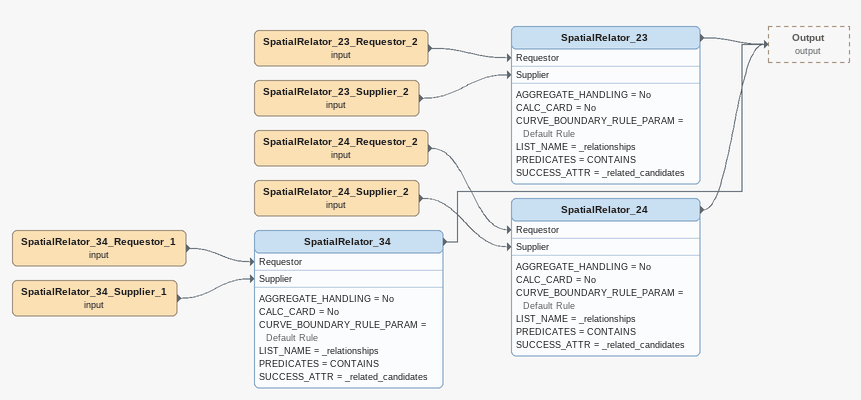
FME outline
SpatialRelator_34_Requestor_1 (input)
    -> SpatialRelator_34 [Requestor]
SpatialRelator_34_Supplier_1 (input)
    -> SpatialRelator_34 [Supplier]
SpatialRelator_34
    AGGREGATE_HANDLING = No
    CALC_CARD = No
    CURVE_BOUNDARY_RULE_PARAM = Default Rule
    LIST_NAME = _relationships
    PREDICATES = CONTAINS
    SUCCESS_ATTR = _related_candidates
    -> Output (output)
SpatialRelator_23_Requestor_2 (input)
    -> SpatialRelator_23 [Requestor]
SpatialRelator_23_Supplier_2 (input)
    -> SpatialRelator_23 [Supplier]
SpatialRelator_23
    AGGREGATE_HANDLING = No
    CALC_CARD = No
    CURVE_BOUNDARY_RULE_PARAM = Default Rule
    LIST_NAME = _relationships
    PREDICATES = CONTAINS
    SUCCESS_ATTR = _related_candidates
    -> Output (output)
SpatialRelator_24_Requestor_2 (input)
    -> SpatialRelator_24 [Requestor]
SpatialRelator_24_Supplier_2 (input)
    -> SpatialRelator_24 [Supplier]
SpatialRelator_24
    AGGREGATE_HANDLING = No
    CALC_CARD = No
    CURVE_BOUNDARY_RULE_PARAM = Default Rule
    LIST_NAME = _relationships
    PREDICATES = CONTAINS
    SUCCESS_ATTR = _related_candidates
    -> Output (output)
